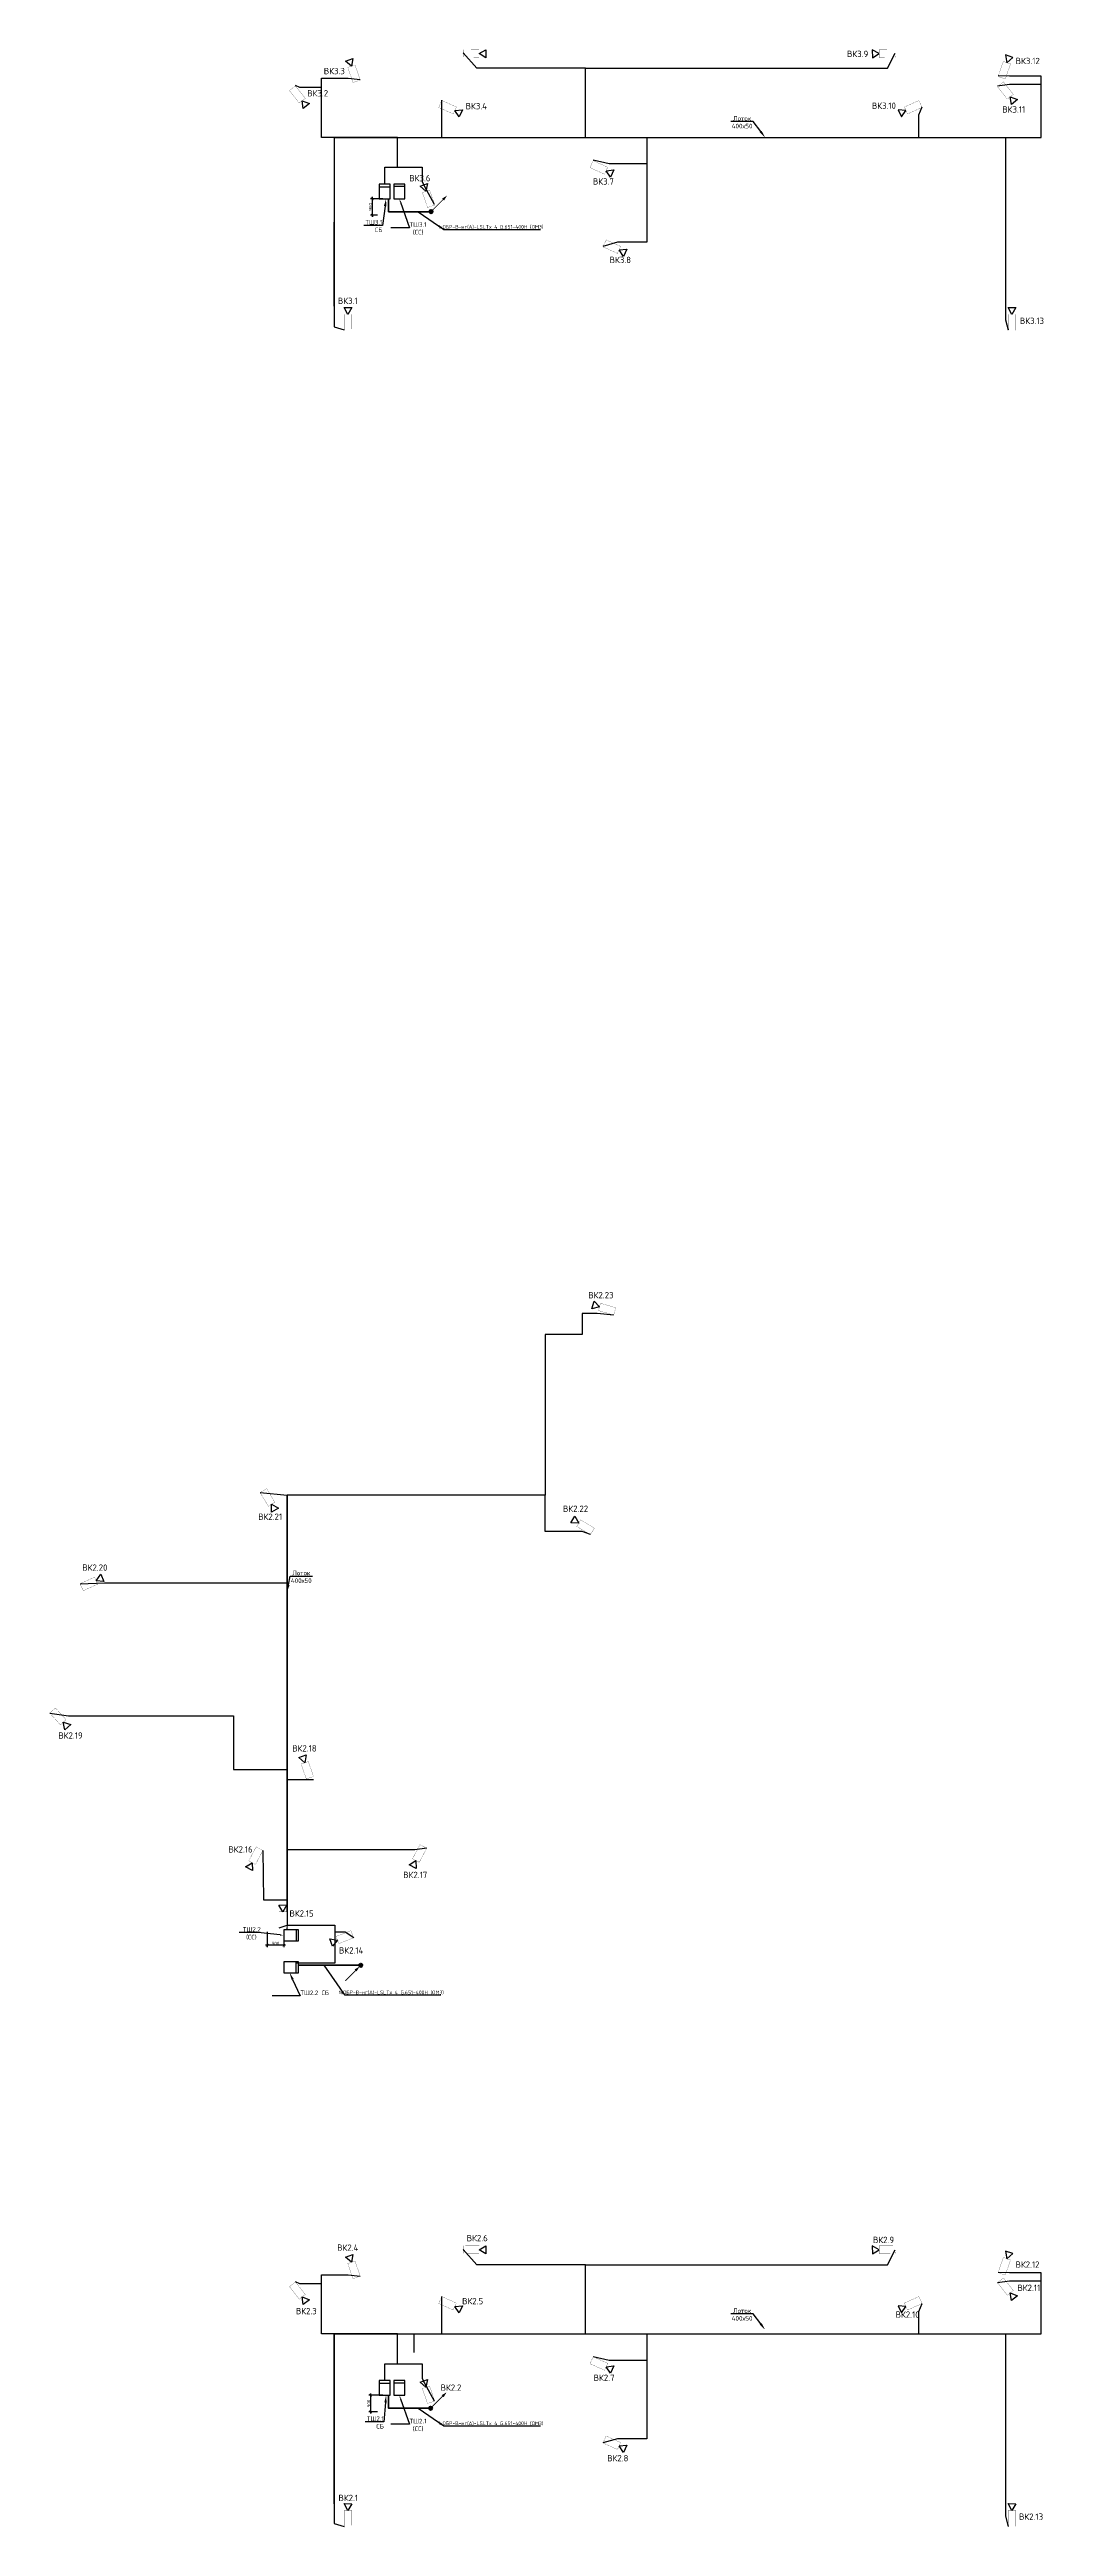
# Model space of a CAD drawing. Header units: millimetres. Extents: x -25459 to 1045457, y -66278 to 462905.
# Drawn here: x 167055 to 221357, y 202614 to 337931 of the extents above; entities that cross this region are included whole.
import ezdxf
from ezdxf import colors
from ezdxf.entities.mleader import LeaderData, LeaderLine
from ezdxf.math import Vec2, Vec3

# ---------------------------------------------------------------- set-up
doc = ezdxf.new("R2010")
doc.units = ezdxf.units.MM
doc.layers.add('_СОТ', color=7, linetype='Continuous')
doc.layers.add('СОТ_Кабель_UTP', color=5, linetype='Continuous')
for name, color, linetype, lineweight in [('СС_СКК_Лоток', 151, 'Рабочее в лотке -П-П-', 30), ('СС_СКС_Оборудование', 6, 'Continuous', 30), ('шкаф СКС', 94, 'Continuous', 50)]:
    doc.layers.add(name, color=color, linetype=linetype, lineweight=lineweight)
doc.styles.add('BRAZEN-txt', font='isocpeui.ttf')
doc.styles.add('DEN', font='isocpeur.ttf', dxfattribs={"height": 300})
doc.styles.add('ICOCPEUR', font='isocpeur.ttf')
doc.styles.add('KOSTY_STYLE', font='isocpeur.ttf')
doc.linetypes.add('Рабочее в лотке -П-П-', pattern='A,5,[130,ltypeshp.shx,S=0.5,R=0,X=1,Y=0],1,[130,ltypeshp.shx,S=0.75,R=90,X=0.75,Y=0.5],1,[130,ltypeshp.shx,S=0.5,R=0,X=0.5,Y=0],3.25', length=10.25)
doc.dimstyles.new('BRAZEN-Размеры_осевые', dxfattribs={"dimscale": 0, "dimtxt": 350, "dimasz": 150, "dimexe": 100, "dimexo": 100, "dimgap": 70, "dimtad": 1, "dimdec": 0, "dimzin": 0, "dimdsep": 46, "dimtxsty": 'BRAZEN-txt', "dimblk": 'ARCHTICK', "dimcen": 1, "dimdle": 100, "dimadec": 0, "dimazin": 0, "dimtfac": 1, "dimtdec": 0, "dimtofl": 0, "dimtmove": 1, "dimatfit": 3, "dimfxl": 1, "dimtolj": 1, "dimtzin": 0, "dimarcsym": 0})

# ---------------------------------------------------------------- blocks, each defined once
blk = doc.blocks.new('_ARCHTICK')
at = {"color": 0, "linetype": 'ByBlock', "const_width": 0.15}
blk.add_lwpolyline([(-0.5, -0.5), (0.5, 0.5)], dxfattribs=at)
blk = doc.blocks.new('*D44')
at = {"layer": 'Defpoints', "color": 0, "lineweight": 50, "transparency": 16777216}
for p in [(185365, 209783), (184598, 208883), (185065, 208883)]:
    blk.add_point(p, dxfattribs=at)
at = {"layer": 'СС_СКК_Лоток', "color": 0, "linetype": 'Continuous', "lineweight": -2, "transparency": 16777216}
for p, q in [((185265, 209783), (184498, 209783)), ((184598, 209883), (184598, 208783)), ((184965, 208883), (184498, 208883))]:
    blk.add_line(p, q, dxfattribs=at)
at = {"layer": 'СС_СКК_Лоток', "color": 0, "lineweight": -2, "transparency": 16777216, "xscale": 150, "yscale": 150, "zscale": 150}
for p, rotation in [((184598, 209783), 90), ((184598, 208883), 270)]:
    blk.add_blockref('_ARCHTICK', p, dxfattribs=dict(at, rotation=rotation))
at = {"layer": 'СС_СКК_Лоток', "color": 0, "lineweight": 0, "transparency": 16777216, "insert": (184499, 209333), "char_height": 250, "width": 731.08, "attachment_point": 5, "rotation": 90, "style": 'ICOCPEUR'}
blk.add_mtext('\\A1;{\\H0.71429x;900}', dxfattribs=at)
blk = doc.blocks.new('*D45')
at = {"layer": 'Defpoints', "color": 0, "lineweight": 50, "transparency": 16777216}
for p in [(178950, 235207), (178950, 234367), (179850, 235207)]:
    blk.add_point(p, dxfattribs=at)
at = {"layer": 'СС_СКК_Лоток', "color": 0, "linetype": 'Continuous', "lineweight": -2, "transparency": 16777216}
for p, q in [((179950, 234367), (178850, 234367)), ((178950, 235107), (178950, 234267)), ((179850, 235107), (179850, 234267))]:
    blk.add_line(p, q, dxfattribs=at)
at = {"layer": 'СС_СКК_Лоток', "color": 0, "lineweight": -2, "transparency": 16777216, "xscale": 150, "yscale": 150, "zscale": 150, "rotation": 180}
blk.add_blockref('_ARCHTICK', (178950, 234367), dxfattribs=at)
at = {"layer": 'СС_СКК_Лоток', "color": 0, "lineweight": -2, "transparency": 16777216, "xscale": 150, "yscale": 150, "zscale": 150}
blk.add_blockref('_ARCHTICK', (179850, 234367), dxfattribs=at)
at = {"layer": 'СС_СКК_Лоток', "color": 0, "lineweight": 0, "transparency": 16777216, "insert": (179400, 234466), "char_height": 250, "width": 731.08, "attachment_point": 5, "style": 'ICOCPEUR'}
blk.add_mtext('\\A1;{\\H0.71429x;900}', dxfattribs=at)
blk = doc.blocks.new('*U51')
at = {"color": 0}
blk.add_lwpolyline([(-0.7, -0.7, 0, 1.5, 0), (-2.8, -2.8, 2, 2, 0)], format="xyseb", dxfattribs=at)
at = {"color": 0, "const_width": 0.5}
blk.add_lwpolyline([(-8.5, -8.5), (-2.8, -2.8)], dxfattribs=at)
at = {"color": 0, "lineweight": 50, "ltscale": 100}
for radius in [1, 0.5]:
    blk.add_circle((0, 0), radius, dxfattribs=at)
blk = doc.blocks.new('*U52')
at = {"color": 0, "const_width": 0.5}
blk.add_lwpolyline([(0.7, 0.7), (6.6, 6.6)], dxfattribs=at)
at = {"color": 0}
blk.add_lwpolyline([(8.7, 8.7, 0, 1.5, 0), (6.6, 6.6, 2, 2, 0)], format="xyseb", dxfattribs=at)
at = {"color": 0, "lineweight": 50, "ltscale": 100}
for radius in [1, 0.5]:
    blk.add_circle((0, 0), radius, dxfattribs=at)
blk = doc.blocks.new('*D47')
at = {"layer": 'Defpoints', "color": 0, "lineweight": 50, "transparency": 16777216}
for p in [(184689, 328883), (185065, 328883), (185365, 329783)]:
    blk.add_point(p, dxfattribs=at)
at = {"layer": 'СС_СКК_Лоток', "color": 0, "linetype": 'Continuous', "lineweight": -2, "transparency": 16777216}
for p, q in [((185265, 329783), (184589, 329783)), ((184965, 328883), (184589, 328883)), ((184689, 329883), (184689, 328783))]:
    blk.add_line(p, q, dxfattribs=at)
at = {"layer": 'СС_СКК_Лоток', "color": 0, "lineweight": -2, "transparency": 16777216, "xscale": 150, "yscale": 150, "zscale": 150}
for p, rotation in [((184689, 329783), 90), ((184689, 328883), 270)]:
    blk.add_blockref('_ARCHTICK', p, dxfattribs=dict(at, rotation=rotation))
at = {"layer": 'СС_СКК_Лоток', "color": 0, "lineweight": 0, "transparency": 16777216, "insert": (184589, 329333), "char_height": 250, "width": 731.08, "attachment_point": 5, "rotation": 90, "style": 'ICOCPEUR'}
blk.add_mtext('\\A1;{\\H0.71429x;900}', dxfattribs=at)
blk = doc.blocks.new('камера внутренняя')
at = {"color": 0}
blk.add_wipeout([(1951939, -2424562), (1952808, -2424562), (1952808, -2424771), (1953178, -2424557), (1953178, -2424989), (1952808, -2424771), (1952808, -2424979), (1951939, -2424979)], dxfattribs=at)
at = {"layer": 'шкаф СКС', "color": 0, "lineweight": 25}
for p, q in [((1952808, -2424771), (1953178, -2424557)), ((1953178, -2424989), (1952808, -2424771)), ((1953178, -2424557), (1953178, -2424989))]:
    blk.add_line(p, q, dxfattribs=at)
at = {"layer": 'шкаф СКС', "color": 0, "lineweight": 25, "const_width": 10.8}
blk.add_lwpolyline([(1951939, -2424562), (1952808, -2424562), (1952808, -2424979), (1951939, -2424979), (1951939, -2424562)], dxfattribs=at)

msp = doc.modelspace()

# ---------------------------------------------------------------- linework, layer by layer
at = {"layer": '_СОТ', "color": 4, "lineweight": 50, "ltscale": 100}
for points in [[(187876.846, 329068.931), (185579.852, 329068.931), (185579.852, 329775.657)], [(184058.054, 233271.557), (180649.996, 233271.557)], [(187876.846, 209075.928), (185579.852, 209075.928), (185579.852, 209782.653)]]:
    msp.add_lwpolyline(points, dxfattribs=at)
at = {"layer": 'СС_СКК_Лоток', "ltscale": 100}
for points in [[(182604.648, 323919.762), (182618.924, 333131.229), (219287.839, 333131.229), (219287.839, 323515.594)], [(186058.334, 331999.612), (186058.334, 333131.229)], [(180032.284, 235261.314), (180032.284, 258978.727)], [(182611.786, 203854.468), (182611.786, 213130.538), (219287.839, 213130.538), (219287.839, 203450.301)]]:
    msp.add_lwpolyline(points, dxfattribs=at)
at = {"layer": 'СС_СКК_Лоток', "ltscale": 75}
msp.add_lwpolyline([(186970.132, 212121.576), (186970.131, 213130.538)], dxfattribs=at)
at = {"layer": 'СС_СКС_Оборудование', "color": 3}
for p, q in [((185064.936, 330437.187), (185664.936, 330437.187)), ((180504.185, 233461.557), (180504.185, 232861.557)), ((185064.936, 210436.841), (185664.936, 210436.841))]:
    msp.add_line(p, q, dxfattribs=at)
at = {"layer": 'СС_СКС_Оборудование', "color": 180}
for p, q in [((185864.936, 330461.005), (186464.936, 330461.005)), ((180528.003, 235206.575), (180528.003, 234606.575)), ((185864.936, 210460.66), (186464.936, 210460.66))]:
    msp.add_line(p, q, dxfattribs=at)
at = {"layer": 'СС_СКС_Оборудование', "color": 3}
for points in [[(185064.936, 330582.998), (185064.936, 329782.998), (185664.936, 329782.998), (185664.936, 330582.998)], [(180649.996, 233461.557), (179849.996, 233461.557), (179849.996, 232861.557), (180649.996, 232861.557)], [(185064.936, 210582.653), (185064.936, 209782.653), (185664.936, 209782.653), (185664.936, 210582.653)]]:
    msp.add_lwpolyline(points, close=True, dxfattribs=at)
at = {"layer": 'СС_СКС_Оборудование', "color": 180}
for points in [[(185864.936, 330582.998), (185864.936, 329782.998), (186464.936, 329782.998), (186464.936, 330582.998)], [(180649.996, 235206.575), (179849.996, 235206.575), (179849.996, 234606.575), (180649.996, 234606.575)], [(185864.936, 210582.653), (185864.936, 209782.653), (186464.936, 209782.653), (186464.936, 210582.653)]]:
    msp.add_lwpolyline(points, close=True, dxfattribs=at)

# ---------------------------------------------------------------- block references
at = {"layer": '_СОТ', "color": 6, "lineweight": 30}
for p, rotation in [((-1466509.088, -2303109.487, 0), 109.1484713275475), ((-1731572.951, 2786896.478, 0), 359.277853928415), ((879339.153, 3369126.878, 0), 308.1889208091715), ((918022.157, 3369342.707, 0), 308.1889208091715), ((-596430.176, 3347202.247, 0), 335.7695385119384), ((1384847.482, -2608644.953, 0), 163.5801692736808), ((617435.578, -2827266.35, 0), 148.9337721844155), ((-2606318.392, 1663977.671, 0), 24.23070480376269), ((626681.582, 3325900.157, 0), 312.6778638816889), ((3232502.409, 841974.53, 0), 242.3231175673256), ((3241452.459, 842094.741, 0), 242.3231175673256), ((2882566.858, -1315882.608), 201.2839406958034), ((-1731572.951, 2666922.94, 0), 359.277853928415), ((-1466509.088, -2423083.024, 0), 109.1484713275475), ((879339.153, 3249153.34, 0), 308.1889208091715), ((-596430.176, 3227228.709, 0), 335.7695385119384), ((918022.157, 3249369.17, 0), 308.1889208091715)]:
    msp.add_blockref('камера внутренняя', p, dxfattribs=dict(at, rotation=rotation))
at = {"layer": '_СОТ', "color": 6, "lineweight": 30, "xscale": -1}
for p, rotation in [((2134471.344, 2786896.478, 0), 0.7221460715850015), ((999469.489, 3347202.247, 0), 24.23046148806159), ((2134471.344, 2666922.94, 0), 0.7221460715850015), ((999469.489, 3227228.709, 0), 24.23046148806159)]:
    msp.add_blockref('камера внутренняя', p, dxfattribs=dict(at, rotation=rotation))
at = {"layer": 'СС_СКК_Лоток', "color": 5, "xscale": 100, "yscale": 100, "zscale": 100}
for p in [(187899.529, 329078.458), (187876.846, 209075.928)]:
    msp.add_blockref('*U52', p, dxfattribs=at)

# ---------------------------------------------------------------- texts
at = {"layer": '_СОТ', "color": 7, "lineweight": 25, "insert": (182840.192, 204347.143), "char_height": 347.4358, "width": 1248.59224, "attachment_point": 1, "style": 'KOSTY_STYLE'}
msp.add_mtext('ВК2.1', dxfattribs=at)

# ---------------------------------------------------------------- dimensions: what is measured, and where the dimension line sits
at = {"layer": 'СС_СКК_Лоток', "color": 7, "lineweight": 0}
for base, p1, p2, angle, picture, middle in [((184688.785, 328883.344), (185364.936, 329782.998), (185064.95, 328883.344), 270, '*D47', (184589.498, 329333.171)), ((178949.997, 234366.557), (179849.996, 235206.572), (178949.997, 235206.55), 180, '*D45', (179399.997, 234465.843)), ((184598.229, 208882.684), (185364.936, 209782.653), (185064.95, 208882.684), 270, '*D44', (184498.943, 209332.668))]:
    dim = msp.add_linear_dim(base=base, p1=p1, p2=p2, angle=angle, text='{\\H0.71429x;<>}', dimstyle='BRAZEN-Размеры_осевые', override={"dimscale": 1, "dimtxt": 250, "dimgap": 10, "dimtxsty": 'ICOCPEUR'}, dxfattribs=at)
    dim.commit()
    dim.dimension.update_dxf_attribs({"geometry": picture, "text_midpoint": middle})

# ---------------------------------------------------------------- leaders
at = {"layer": '_СОТ'}
ml = msp.add_multileader_mtext('Standard', dxfattribs=at)
ml.set_content('ТШ3.1\\PСБ', color=256, style='KOSTY_STYLE')
ml.set_leader_properties()
ml.build(insert=Vec2(0, 0))
ml.multileader.update_dxf_attribs({"has_dogleg": 0, "text_left_attachment_type": 6, "text_right_attachment_type": 6, "dogleg_length": 100, "arrow_head_size": 400})
ctx = ml.context
ctx.base_point, ctx.char_height, ctx.arrow_head_size, ctx.landing_gap_size, ctx.plane_origin = Vec3(184467.686, 328321.5, 0), 250, 400, 0, Vec3(185303.501, 327109.248, 0)
ctx.left_attachment, ctx.right_attachment, ctx.text_align_type = 6, 6, 2
notes = []
notes.append((ctx, [(0, (1, 1, 0), (185342.686, 328321.5, 0), (-1, 0), 100, [(0, [(185441.807, 329775.657, 0)], 0, [])])]))
ctx.mtext.insert, ctx.mtext.defined_height, ctx.mtext.alignment, ctx.mtext.flow_direction = Vec3(185242.686, 328621.5, 0), 339.116, 3, 5
ml = msp.add_multileader_mtext('Standard', dxfattribs=at)
ml.set_content('ТШ3.1\\P (СС)', color=256, style='KOSTY_STYLE')
ml.set_leader_properties()
ml.build(insert=Vec2(0, 0))
ml.multileader.update_dxf_attribs({"has_dogleg": 0, "text_left_attachment_type": 6, "text_right_attachment_type": 6, "dogleg_length": 100, "arrow_head_size": 200})
ctx = ml.context
ctx.base_point, ctx.char_height, ctx.arrow_head_size, ctx.landing_gap_size, ctx.plane_origin = Vec3(186726.054, 328197.902), 250, 200, 0, Vec3(193163.867, 325300.715)
ctx.left_attachment, ctx.right_attachment = 6, 6
notes.append((ctx, [(1, (1, 1, 0), (186626.054, 328197.902), (1, 0), 100, [(0, [(186164.936, 329782.998)], 0, [])])]))
ctx.mtext.insert, ctx.mtext.width, ctx.mtext.flow_direction = Vec3(186726.054, 328497.902), 1520.83746, 5
ml = msp.add_multileader_mtext('Standard', dxfattribs=at)
ml.set_content('ТШ2.2\\P (СС)', color=256, style='KOSTY_STYLE')
ml.set_leader_properties()
ml.build(insert=Vec2(0, 0))
ml.multileader.update_dxf_attribs({"has_dogleg": 0, "text_left_attachment_type": 6, "text_right_attachment_type": 6, "dogleg_length": 100, "arrow_head_size": 200})
ctx = ml.context
ctx.base_point, ctx.char_height, ctx.arrow_head_size, ctx.landing_gap_size, ctx.plane_origin = Vec3(177616.054, 235055.557), 250, 200, 0, Vec3(184103.867, 232158.37)
ctx.left_attachment, ctx.right_attachment = 6, 6
notes.append((ctx, [(0, (1, 1, 0), (178541.054, 235055.557), (-1, 0), 100, [(0, [(179849.996, 234906.575)], 0, [])])]))
ctx.mtext.insert, ctx.mtext.width, ctx.mtext.flow_direction = Vec3(177616.054, 235355.557), 1520.83746, 5
ml = msp.add_multileader_mtext('Standard', dxfattribs=at)
ml.set_content('ТШ2.2 СБ', color=256, style='KOSTY_STYLE')
ml.set_leader_properties()
ml.build(insert=Vec2(0, 0))
ml.multileader.update_dxf_attribs({"has_dogleg": 0, "text_left_attachment_type": 6, "text_right_attachment_type": 6, "dogleg_length": 100, "arrow_head_size": 400})
ctx = ml.context
ctx.base_point, ctx.char_height, ctx.arrow_head_size, ctx.landing_gap_size, ctx.plane_origin = Vec3(180756.834, 231595.069, 0), 250, 400, 0, Vec3(182398.846, 230480.118, 0)
ctx.left_attachment, ctx.right_attachment = 6, 6
notes.append((ctx, [(1, (1, 1, 0), (180656.834, 231595.069, 0), (1, 0), 100, [(0, [(180169.713, 232861.377, 0)], 0, [])])]))
ctx.mtext.insert, ctx.mtext.defined_height, ctx.mtext.flow_direction = Vec3(180756.834, 231895.069, 0), 339.116, 5
ml = msp.add_multileader_mtext('Standard', dxfattribs=at)
ml.set_content('ТШ2.1\\P СБ', color=256, style='KOSTY_STYLE')
ml.set_leader_properties()
ml.build(insert=Vec2(0, 0))
ml.multileader.update_dxf_attribs({"has_dogleg": 0, "text_left_attachment_type": 6, "text_right_attachment_type": 6, "dogleg_length": 100, "arrow_head_size": 400})
ctx = ml.context
ctx.base_point, ctx.char_height, ctx.arrow_head_size, ctx.landing_gap_size, ctx.plane_origin = Vec3(184545.949, 208328.496, 0), 250, 400, 0, Vec3(185303.501, 207116.244, 0)
ctx.left_attachment, ctx.right_attachment, ctx.text_align_type = 6, 6, 2
notes.append((ctx, [(0, (1, 1, 0), (185420.949, 208328.496, 0), (-1, 0), 100, [(0, [(185441.807, 209782.653, 0)], 0, [])])]))
ctx.mtext.insert, ctx.mtext.defined_height, ctx.mtext.alignment, ctx.mtext.flow_direction = Vec3(185320.949, 208628.496, 0), 339.116, 3, 5
ml = msp.add_multileader_mtext('Standard', dxfattribs=at)
ml.set_content('ТШ2.1\\P (СС)', color=256, style='KOSTY_STYLE')
ml.set_leader_properties()
ml.build(insert=Vec2(0, 0))
ml.multileader.update_dxf_attribs({"has_dogleg": 0, "text_left_attachment_type": 6, "text_right_attachment_type": 6, "dogleg_length": 100, "arrow_head_size": 200})
ctx = ml.context
ctx.base_point, ctx.char_height, ctx.arrow_head_size, ctx.landing_gap_size, ctx.plane_origin = Vec3(186726.054, 208197.557), 250, 200, 0, Vec3(193163.867, 205300.37)
ctx.left_attachment, ctx.right_attachment = 6, 6
notes.append((ctx, [(1, (1, 1, 0), (186626.054, 208197.557), (1, 0), 100, [(0, [(186164.936, 209782.653)], 0, [])])]))
ctx.mtext.insert, ctx.mtext.width, ctx.mtext.flow_direction = Vec3(186726.054, 208497.557), 1520.83746, 5
at = {"layer": 'СС_СКК_Лоток', "color": 7}
ml = msp.add_multileader_mtext('Standard', dxfattribs=at)
ml.set_content('Лоток\\P400х50', color=7, style='ICOCPEUR')
ml.set_leader_properties()
ml.build(insert=Vec2(0, 0))
ml.multileader.update_dxf_attribs({"text_left_attachment_type": 6, "text_right_attachment_type": 6, "dogleg_length": 100, "arrow_head_size": 400})
ctx = ml.context
ctx.base_point, ctx.char_height, ctx.arrow_head_size, ctx.landing_gap_size, ctx.plane_origin = Vec3(204379.927, 333992.738), 250, 400, 0, Vec3(209967.031, 332030.577)
ctx.left_attachment, ctx.right_attachment, ctx.text_align_type = 6, 6, 1
notes.append((ctx, [(0, (1, 1, 0), (205504.927, 333992.738), (-1, 0), 100, [(0, [(206145.724, 333131.229)], 0, [])])]))
ctx.mtext.insert, ctx.mtext.width, ctx.mtext.alignment, ctx.mtext.flow_direction = Vec3(204892.427, 334292.738), 2467.27373, 2, 5
ml = msp.add_multileader_mtext('Standard', dxfattribs=at)
ml.set_content('Лоток\\P400х50', color=7, style='ICOCPEUR')
ml.set_leader_properties()
ml.build(insert=Vec2(0, 0))
ml.multileader.update_dxf_attribs({"text_left_attachment_type": 6, "text_right_attachment_type": 6, "dogleg_length": 100, "arrow_head_size": 400})
ctx = ml.context
ctx.base_point, ctx.char_height, ctx.arrow_head_size, ctx.landing_gap_size, ctx.plane_origin = Vec3(180298.06, 254529.557), 250, 400, 0, Vec3(185885.164, 252567.396)
ctx.left_attachment, ctx.right_attachment, ctx.text_align_type = 6, 6, 1
notes.append((ctx, [(1, (1, 1, 0), (180198.06, 254529.557), (1, 0), 100, [(0, [(180032.284, 253667.964)], 0, [])])]))
ctx.mtext.insert, ctx.mtext.width, ctx.mtext.alignment, ctx.mtext.flow_direction = Vec3(180810.56, 254829.557), 2467.27373, 2, 5
ml = msp.add_multileader_mtext('Standard', dxfattribs=at)
ml.set_content('Лоток\\P400х50', color=7, style='ICOCPEUR')
ml.set_leader_properties()
ml.build(insert=Vec2(0, 0))
ml.multileader.update_dxf_attribs({"text_left_attachment_type": 6, "text_right_attachment_type": 6, "dogleg_length": 100, "arrow_head_size": 400})
ctx = ml.context
ctx.base_point, ctx.char_height, ctx.arrow_head_size, ctx.landing_gap_size, ctx.plane_origin = Vec3(204380.357, 214225.948), 250, 400, 0, Vec3(209967.461, 212263.787)
ctx.left_attachment, ctx.right_attachment, ctx.text_align_type = 6, 6, 1
notes.append((ctx, [(0, (1, 1, 0), (205505.357, 214225.948), (-1, 0), 100, [(0, [(206146.155, 213364.439)], 0, [])])]))
ctx.mtext.insert, ctx.mtext.width, ctx.mtext.alignment, ctx.mtext.flow_direction = Vec3(204892.857, 214525.948), 2467.27373, 2, 5
for ctx, leaders in notes:
    for number, flags, end, landing, length, lines in leaders:
        leader = LeaderData()
        leader.index, (leader.has_last_leader_line, leader.has_dogleg_vector, leader.attachment_direction) = number, flags
        leader.last_leader_point, leader.dogleg_vector, leader.dogleg_length = Vec3(end), Vec3(landing), length
        for number, points, colour, breaks in lines:
            line = LeaderLine()
            line.index, line.vertices, line.color, line.breaks = number, Vec3.list(points), colors.encode_raw_color(colour), breaks
            leader.lines.append(line)
        ctx.leaders.append(leader)

# ---------------------------------------------------------------- next in the draw order: linework, layer by layer
at = {"layer": 'СОТ_Кабель_UTP', "ltscale": 100}
for points in [[(185364.936, 330583.344), (185364.936, 331503.186), (186058.821, 331503.186), (186058.821, 333131.229), (181905.561, 333131.229), (181905.561, 335863.697), (180737.194, 335863.697), (180489.153, 335974.882)], [(185364.936, 330583.344), (185364.936, 331503.186), (186058.821, 331503.186), (186058.821, 333131.229), (181905.561, 333131.229), (181905.561, 336363.664), (183368.906, 336363.664), (184030.52, 336294.008)], [(185364.936, 210582.653), (185364.936, 211502.496), (186058.821, 211502.496), (186058.821, 213130.538), (181905.561, 213130.538), (181905.561, 215863.006), (180737.194, 215863.006), (180489.152, 215974.191)], [(185364.936, 210582.653), (185364.936, 211502.496), (186058.821, 211502.496), (186058.821, 213130.538), (181905.561, 213130.538), (181905.561, 216362.974), (183368.906, 216362.974), (184030.52, 216293.317)]]:
    msp.add_lwpolyline(points, dxfattribs=at)

# ---------------------------------------------------------------- next in the draw order: block references
at = {"layer": '_СОТ', "color": 6, "lineweight": 30, "xscale": -1, "rotation": 250.8515286724524}
for p in [(1869419.737, -2302917.097, 0), (1869419.737, -2422890.635, 0)]:
    msp.add_blockref('камера внутренняя', p, dxfattribs=at)
at = {"layer": '_СОТ', "color": 6, "lineweight": 30}
for p, rotation in [((-588162.393, 3343912.74, 0), 335.7695385119384), ((-587454.608, 3339585.529, 0), 335.7695385119384), ((-2245821.764, -1623856.624, 0), 89.87043108582506), ((-2209543.174, -1623856.624, 0), 89.87043108582506), ((1273479.703, 3173159.277, 0), 300.5753594734403), ((-1471561.813, -2394225.879, 0), 109.0942090923875), ((-2238752.217, -1724310.906, 0), 90.18214063956484), ((-588162.393, 3223939.203, 0), 335.7695385119384), ((-587454.608, 3219611.991, 0), 335.7695385119384), ((-2245821.764, -1743830.161, 0), 89.87043108582506), ((-2209543.174, -1743830.161, 0), 89.87043108582506)]:
    msp.add_blockref('камера внутренняя', p, dxfattribs=dict(at, rotation=rotation))

# ---------------------------------------------------------------- next in the draw order: texts
at = {"layer": '_СОТ', "color": 7, "lineweight": 25, "char_height": 347.4358, "attachment_point": 1, "style": 'KOSTY_STYLE'}
for s, insert, width in [('ВК3.9', (210624.869, 337866.816), 1248.59224), ('ВК3.2', (181133.557, 335714.951), 1248.59224), ('ВК3.3', (182038.203, 336929.774), 1248.59224), ('ВК3.4', (189787.831, 335014.269), 1248.59224), ('ВК3.10', (211980.805, 335035.166), 1222.92247), ('ВК3.11', (219106.762, 334832.807), 1248.59224), ('ВК2.23', (196489.413, 270054.406), 1248.59224), ('ВК2.22', (195106.885, 258387.521), 1248.59224), ('ВК2.20', (168844.562, 255171.81), 1248.59224), ('ВК2.19', (167536.421, 245997.674), 1248.59224), ('ВК2.16', (176828.611, 239777.191), 1248.59224), ('ВК2.17', (186375.731, 238382.831), 1248.59224), ('ВК2.4', (182768.533, 218019.892), 1248.59224), ('ВК2.6', (189848.371, 218540.701), 1248.59224), ('ВК2.9', (212045.329, 218442.676), 1248.59224), ('ВК2.3', (180513.999, 214553.737), 1248.59224), ('ВК2.5', (189595.86, 215098.025), 1248.59224), ('ВК2.10', (213281.509, 214363.421), 1248.59224)]:
    msp.add_mtext(s, dxfattribs=dict(at, insert=insert, width=width))

# ---------------------------------------------------------------- next in the draw order: leaders
at = {"color": 7}
ml = msp.add_multileader_mtext('Standard', dxfattribs=at)
ml.set_content('1х{\\C256;ОБР-В-нг(А)-LSLTx 4 G.651-400H (OM3)}', color=7, style='DEN')
ml.set_leader_properties()
ml.set_arrow_properties(name='ARCHTICK')
ml.build(insert=Vec2(0, 0))
ml.multileader.update_dxf_attribs({"has_dogleg": 0, "text_left_attachment_type": 6, "text_right_attachment_type": 6, "dogleg_length": 172.052, "arrow_head_size": 100})
ctx = ml.context
ctx.base_point, ctx.char_height, ctx.arrow_head_size, ctx.plane_origin = Vec3(188602.412, 328103.786), 200, 100, Vec3(194087.664, 328271.376)
ctx.left_attachment, ctx.right_attachment, ctx.text_align_type = 6, 6, 1
notes = []
notes.append((ctx, [(1, (1, 1, 0), (188430.36, 328103.786), (1, 0), 172.052, [(1, [(187188.287, 329062.659)], 0, [])])]))
ctx.mtext.insert, ctx.mtext.width, ctx.mtext.alignment, ctx.mtext.flow_direction = Vec3(191164.412, 328343.786), 5217.53675, 2, 5
ctx.mtext.has_bg_fill, ctx.mtext.bg_color, ctx.mtext.bg_scale_factor, ctx.mtext.bg_transparency, ctx.mtext.use_window_bg_color = 1, -1027028792, 1.5, 0, 1
ml = msp.add_multileader_mtext('Standard', dxfattribs=at)
ml.set_content('1х{\\C256;ОБР-В-нг(А)-LSLTx 4 G.651-400H (OM3) }', color=7, style='DEN')
ml.set_leader_properties()
ml.set_arrow_properties(name='ARCHTICK')
ml.build(insert=Vec2(0, 0))
ml.multileader.update_dxf_attribs({"has_dogleg": 0, "text_left_attachment_type": 6, "text_right_attachment_type": 6, "dogleg_length": 172.052, "arrow_head_size": 100})
ctx = ml.context
ctx.base_point, ctx.char_height, ctx.arrow_head_size, ctx.plane_origin = Vec3(183166.384, 231652.211), 200, 100, Vec3(188651.635, 231819.801)
ctx.left_attachment, ctx.right_attachment, ctx.text_align_type = 6, 6, 1
notes.append((ctx, [(1, (1, 1, 0), (182994.331, 231652.211), (1, 0), 172.052, [(1, [(182042.261, 233272.961)], 0, [])])]))
ctx.mtext.insert, ctx.mtext.width, ctx.mtext.alignment, ctx.mtext.flow_direction = Vec3(185728.384, 231892.211), 5217.53675, 2, 5
ctx.mtext.has_bg_fill, ctx.mtext.bg_color, ctx.mtext.bg_scale_factor, ctx.mtext.bg_transparency, ctx.mtext.use_window_bg_color = 1, -1027028792, 1.5, 0, 1
ml = msp.add_multileader_mtext('Standard', dxfattribs=at)
ml.set_content('1х{\\C256;ОБР-В-нг(А)-LSLTx 4 G.651-400H (OM3)}', color=7, style='DEN')
ml.set_leader_properties()
ml.set_arrow_properties(name='ARCHTICK')
ml.build(insert=Vec2(0, 0))
ml.multileader.update_dxf_attribs({"has_dogleg": 0, "text_left_attachment_type": 6, "text_right_attachment_type": 6, "dogleg_length": 172.052, "arrow_head_size": 100})
ctx = ml.context
ctx.base_point, ctx.char_height, ctx.arrow_head_size, ctx.plane_origin = Vec3(188602.412, 208110.782), 200, 100, Vec3(194087.664, 208278.372)
ctx.left_attachment, ctx.right_attachment, ctx.text_align_type = 6, 6, 1
notes.append((ctx, [(1, (1, 1, 0), (188430.36, 208110.782), (1, 0), 172.052, [(1, [(187188.287, 209069.655)], 0, [])])]))
ctx.mtext.insert, ctx.mtext.width, ctx.mtext.alignment, ctx.mtext.flow_direction = Vec3(191164.412, 208350.782), 5217.53675, 2, 5
ctx.mtext.has_bg_fill, ctx.mtext.bg_color, ctx.mtext.bg_scale_factor, ctx.mtext.bg_transparency, ctx.mtext.use_window_bg_color = 1, -1027028792, 1.5, 0, 1
for ctx, leaders in notes:
    for number, flags, end, landing, length, lines in leaders:
        leader = LeaderData()
        leader.index, (leader.has_last_leader_line, leader.has_dogleg_vector, leader.attachment_direction) = number, flags
        leader.last_leader_point, leader.dogleg_vector, leader.dogleg_length = Vec3(end), Vec3(landing), length
        for number, points, colour, breaks in lines:
            line = LeaderLine()
            line.index, line.vertices, line.color, line.breaks = number, Vec3.list(points), colors.encode_raw_color(colour), breaks
            leader.lines.append(line)
        ctx.leaders.append(leader)

# ---------------------------------------------------------------- next in the draw order: linework, layer by layer
at = {"layer": 'СОТ_Кабель_UTP', "ltscale": 100}
for points in [[(185364.936, 330583.344), (185364.936, 331503.186), (186058.821, 331503.186), (186058.821, 333131.229), (182611.786, 333131.229), (182611.786, 322783.557), (183148.298, 322621.533)], [(197875.465, 268795.663), (196978.881, 268881.485), (196154.815, 268881.485), (196154.815, 267725.585), (194140.755, 267725.585), (194140.755, 258950.83), (180032.284, 258950.83), (180032.284, 235470.605), (182644.643, 235470.605), (182644.643, 233391.13), (180504.185, 233391.13)], [(178562.82, 259099.31), (180032.284, 258950.83), (180032.284, 235470.605), (182644.643, 235470.605), (182644.643, 233391.13), (180504.185, 233391.13)], [(196603.765, 256800.39), (196154.815, 256976.557), (194140.755, 256976.557), (194140.755, 258950.83), (180032.284, 258950.83), (180032.284, 235470.605), (182644.643, 235470.605), (182644.643, 233391.13), (180504.185, 233391.13)], [(168724.161, 254117.428), (170058.876, 254162.89), (180032.284, 254162.89), (180032.284, 235470.605), (182644.643, 235470.605), (182644.643, 233391.13), (180504.185, 233391.13)], [(167065.847, 247046.175), (168084.291, 246902.572), (177106.75, 246902.572), (177106.75, 243968.357), (180032.284, 243968.357), (180032.284, 235470.605), (182644.643, 235470.605), (182644.643, 233391.13), (180504.185, 233391.13)], [(181476.687, 243409.222), (180032.284, 243409.222), (180032.284, 235470.605), (182644.643, 235470.605), (182644.643, 233391.13), (180504.185, 233391.13)], [(178710.087, 239546.505), (178749.993, 236849.51), (180032.284, 236849.51), (180032.284, 235470.605), (182644.643, 235470.605), (182644.643, 233391.13), (180504.185, 233391.13)], [(187660.137, 239666.717), (187006.511, 239574.096), (180032.284, 239574.096), (180032.284, 235470.605), (182644.643, 235470.605), (182644.643, 233391.13), (180504.185, 233391.13)], [(179592.561, 235325.694), (180032.284, 235470.605), (182644.643, 235470.605), (182644.643, 233391.13), (180504.185, 233391.13)], [(183671.845, 234772.99), (183205.5, 235078.9), (182644.643, 235078.9), (182644.643, 233391.13), (180504.185, 233391.13)], [(185364.936, 210582.653), (185364.936, 211502.496), (186058.821, 211502.496), (186058.821, 213130.538), (182611.786, 213130.538), (182611.786, 202782.866), (183148.298, 202620.842)]]:
    msp.add_lwpolyline(points, dxfattribs=at)

# ---------------------------------------------------------------- next in the draw order: block references
at = {"layer": '_СОТ', "color": 6, "lineweight": 30, "rotation": 109.1484713275475}
for p in [(-1462438.411, -2309939.997, 0), (-1462438.411, -2429913.535, 0)]:
    msp.add_blockref('камера внутренняя', p, dxfattribs=at)
at = {"layer": 'СС_СКК_Лоток', "color": 5, "xscale": 100, "yscale": 100, "zscale": 100}
msp.add_blockref('*U51', (184058.054, 233271.557), dxfattribs=at)

# ---------------------------------------------------------------- next in the draw order: texts
at = {"layer": '_СОТ', "color": 7, "lineweight": 25, "char_height": 347.4358, "width": 1248.59224, "attachment_point": 1, "style": 'KOSTY_STYLE'}
for s, insert in [('ВК3.12', (219839.148, 337480.225)), ('ВК3.7', (196739.804, 330897.902)), ('ВК3.8', (197654.978, 326610.347)), ('ВК3.1', (182806.201, 324376.031)), ('ВК3.13', (220067.055, 323284.556)), ('ВК2.21', (178452.852, 257952.042)), ('ВК2.18', (180312.815, 245295.402)), ('ВК2.15', (180163.163, 236278.62)), ('ВК2.14', (182867.672, 234257.629)), ('ВК2.12', (219830.75, 217095.121)), ('ВК2.11', (219934.528, 215825.53)), ('ВК2.7', (196781.568, 210911.959)), ('ВК2.8', (197519.882, 206517.468)), ('ВК2.13', (220023.631, 203323.67))]:
    msp.add_mtext(s, dxfattribs=dict(at, insert=insert))

# ---------------------------------------------------------------- next in the draw order: linework, layer by layer
at = {"layer": 'СОТ_Кабель_UTP', "ltscale": 100}
for points in [[(185364.936, 330583.344), (185364.936, 331503.186), (186058.821, 331503.186), (186058.821, 333131.229), (196332.39, 333131.229), (196332.39, 336905.699), (190391.171, 336905.699), (189650.338, 337744.421)], [(185364.936, 330583.344), (185364.936, 331503.186), (186058.821, 331503.186), (186058.821, 333131.229), (196332.39, 333131.229), (196332.39, 336905.699), (212832.405, 336905.699), (213247.524, 337735.473)], [(185364.936, 330583.344), (185364.936, 331503.186), (186058.821, 331503.186), (186058.821, 333131.229), (221227.748, 333131.229), (221227.748, 336474.698), (219505.071, 336474.698), (218880.13, 336486.398)], [(185364.936, 330583.344), (185364.936, 331503.186), (186058.821, 331503.186), (186058.821, 333131.229), (221227.748, 333131.229), (221227.748, 336023.366), (219505.071, 336023.366), (218844.544, 335933.008)], [(185364.936, 330583.344), (185364.936, 331503.186), (186058.821, 331503.186), (186058.821, 333131.229), (188496.351, 333131.229), (188496.351, 335171.038)], [(185364.936, 330583.344), (185364.936, 331503.186), (186058.821, 331503.186), (186058.821, 333131.229), (214542.962, 333131.229), (214542.962, 334364.111), (214722.943, 334794.948)], [(185364.936, 330583.344), (185364.936, 331503.186), (186058.821, 331503.186), (186058.821, 333131.229), (199685.533, 333131.229), (199685.533, 331690.506), (197635.901, 331690.506), (196755.221, 331885.543)], [(185364.936, 330583.344), (185364.936, 331503.186), (186058.821, 331503.186), (186058.821, 333131.229), (199685.533, 333131.229), (199685.533, 327410.638), (198082.63, 327410.638), (197291.939, 327178.23)], [(185364.936, 330583.344), (185364.936, 331503.186), (186058.821, 331503.186), (186058.821, 333131.229), (219287.839, 333131.229), (219287.839, 323169.43), (219426.888, 322621.533)], [(185364.936, 330583.344), (185364.936, 331503.186), (187414.936, 331503.186), (187414.936, 330703.186), (188067.492, 329483.374)], [(185364.936, 210582.653), (185364.936, 211502.496), (186058.821, 211502.496), (186058.821, 213130.538), (196332.39, 213130.538), (196332.39, 216905.009), (190391.171, 216905.009), (189650.338, 217743.731)], [(185364.936, 210582.653), (185364.936, 211502.496), (186058.821, 211502.496), (186058.821, 213130.538), (196332.39, 213130.538), (196332.39, 216905.009), (212832.405, 216905.009), (213247.524, 217734.782)], [(185364.936, 210582.653), (185364.936, 211502.496), (186058.821, 211502.496), (186058.821, 213130.538), (221227.748, 213130.538), (221227.748, 216474.008), (219505.071, 216474.008), (218880.13, 216485.707)], [(185364.936, 210582.653), (185364.936, 211502.496), (186058.821, 211502.496), (186058.821, 213130.538), (221227.748, 213130.538), (221227.748, 216022.676), (219505.071, 216022.676), (218844.543, 215932.318)], [(185364.936, 210582.653), (185364.936, 211502.496), (186058.821, 211502.496), (186058.821, 213130.538), (188496.351, 213130.538), (188496.351, 215170.348)], [(185364.936, 210582.653), (185364.936, 211502.496), (186058.821, 211502.496), (186058.821, 213130.538), (214542.962, 213130.538), (214542.962, 214363.421), (214722.943, 214794.258)], [(185364.936, 210582.653), (185364.936, 211502.496), (186058.821, 211502.496), (186058.821, 213130.538), (199685.533, 213130.538), (199685.533, 211689.815), (197635.901, 211689.815), (196755.221, 211884.852)], [(185364.936, 210582.653), (185364.936, 211502.496), (186058.821, 211502.496), (186058.821, 213130.538), (199685.533, 213130.538), (199685.533, 207409.948), (198082.63, 207409.948), (197291.939, 207177.54)], [(185364.936, 210582.653), (185364.936, 211502.496), (186058.821, 211502.496), (186058.821, 213130.538), (219287.839, 213130.538), (219287.839, 203168.739), (219426.888, 202620.842)], [(185364.936, 210582.653), (185364.936, 211502.496), (187414.936, 211502.496), (187414.936, 210702.496), (188067.492, 209482.684)]]:
    msp.add_lwpolyline(points, dxfattribs=at)

# ---------------------------------------------------------------- next in the draw order: texts
at = {"layer": '_СОТ', "color": 7, "lineweight": 25, "char_height": 347.4358, "width": 1248.59224, "attachment_point": 1, "style": 'KOSTY_STYLE'}
for s, insert in [('ВК3.6', (186710.335, 331078.258)), ('ВК2.2', (188420.681, 210373.17))]:
    msp.add_mtext(s, dxfattribs=dict(at, insert=insert))

doc.saveas('drawing.dxf')
